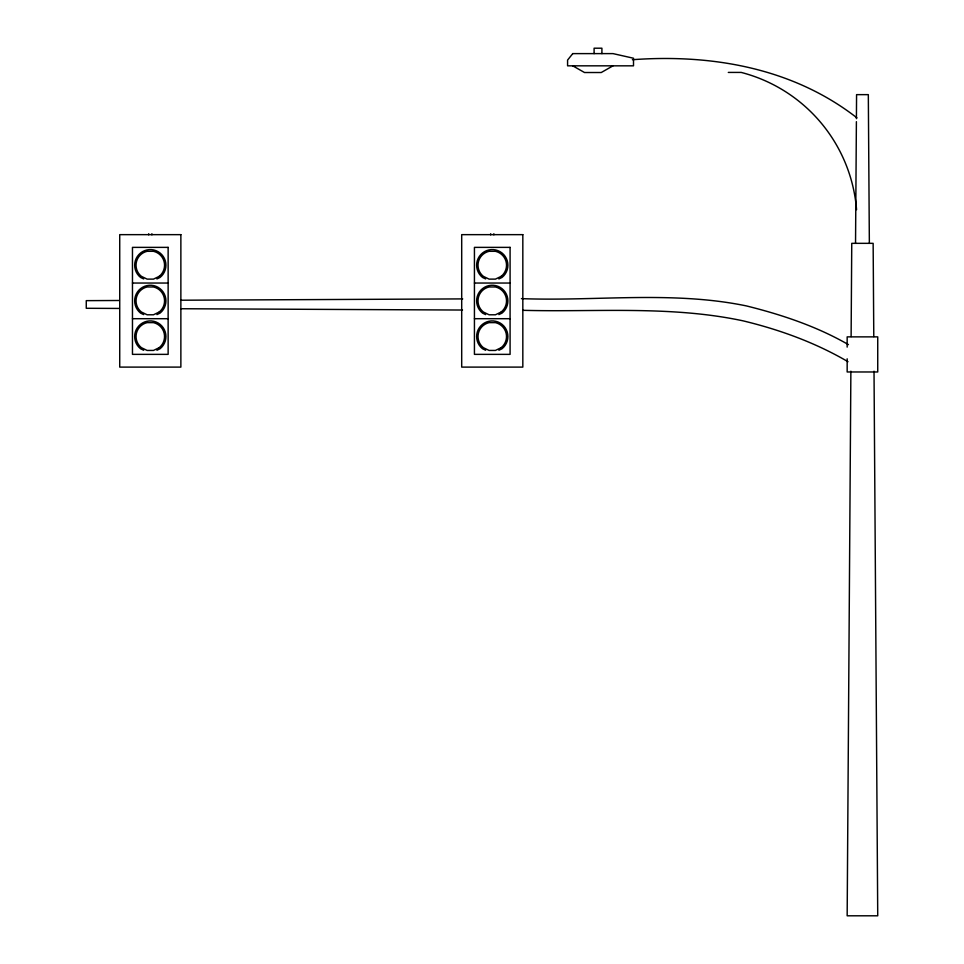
<?xml version="1.0" encoding="UTF-8"?>
<svg xmlns="http://www.w3.org/2000/svg" width="964" height="964" viewBox="0 0 964 964"><rect width="100%" height="100%" fill="white"/><g stroke="black" fill="none" stroke-linecap="round" stroke-linejoin="round"><path stroke-width="1.45" d="M850.875 371.212L847.163 915.8L877.734 915.8L874.023 371.212M851.116 336.605L851.754 243.338L873.143 243.338L873.782 336.605M855.538 243.338L856.394 121.681M856.406 118.68L856.574 94.641L868.323 94.641L869.359 243.338M612.996 65.829L601.247 72.517L584.509 72.517L572.749 65.829M156.915 278.945L160.048 277.439A15.641 15.641 0 0 0 161.759 254.58A15.641 15.641 0 0 0 138.84 254.58A15.641 15.641 0 0 0 140.551 277.439L143.684 278.945M156.915 314.601L160.048 313.095A15.641 15.641 0 0 0 161.759 290.236A15.641 15.641 0 0 0 138.84 290.236A15.641 15.641 0 0 0 140.551 313.095L143.684 314.601M156.915 350.269L160.048 348.751A15.641 15.641 0 0 0 161.759 325.892A15.641 15.641 0 0 0 138.84 325.892A15.641 15.641 0 0 0 140.551 348.751L143.684 350.269M498.882 278.945L502.015 277.439A15.641 15.641 0 0 0 503.726 254.58A15.641 15.641 0 0 0 480.795 254.58A15.641 15.641 0 0 0 482.518 277.439L485.651 278.945M498.882 314.601L502.015 313.095A15.641 15.641 0 0 0 503.726 290.236A15.641 15.641 0 0 0 480.795 290.236A15.641 15.641 0 0 0 482.518 313.095L485.651 314.601M498.882 350.269L502.015 348.751A15.641 15.641 0 0 0 503.726 325.892A15.641 15.641 0 0 0 480.795 325.892A15.641 15.641 0 0 0 482.518 348.751L485.651 350.269M632.396 59.708C711.733 53.912 792.938 67.986 856.96 117.873M119.391 300.491L86.266 300.648L86.266 308.287L119.379 308.444M181.136 300.214L462.72 298.9M521.44 298.635C596.306 301.419 672.426 290.598 746.401 305.913C781.78 314.698 816.725 326.362 848.428 344.63M728.302 72.421L741.196 72.421A154.481 154.481 0 0 1 856.562 209.706M132.466 283.042L168.134 283.042M474.433 283.042L510.089 283.042M132.466 318.698L168.134 318.698M474.433 318.698L510.089 318.698M181.075 308.733L462.491 310.034M522.681 310.312C596.162 312.264 670.631 305.359 743.111 320.855C779.731 329.676 815.411 342.654 847.995 361.705M847.163 347.112L847.163 336.87L877.734 336.87L877.734 371.971L847.163 371.971L847.163 358.813M601.91 53.61L601.91 48.2L594.101 48.2L594.101 53.61M493.857 233.782L493.857 234.842M490.676 233.782L490.676 234.842M151.89 233.782L151.89 234.842M148.709 233.782L148.709 234.842M572.749 53.61L567.579 60.093L567.579 65.829L633.505 65.829L633.505 58.238L612.996 53.61L572.749 53.61M159.193 276.367L153.469 279.114L147.131 279.114L141.407 276.367A14.267 14.267 0 0 1 147.131 251.303L153.469 251.303A14.267 14.267 0 0 1 159.193 276.367M159.193 312.023L153.469 314.782L147.131 314.782L141.407 312.023A14.267 14.267 0 0 1 147.131 286.959L153.469 286.959A14.267 14.267 0 0 1 159.193 312.023M159.193 347.679L153.469 350.438L147.131 350.438L141.407 347.679A14.267 14.267 0 0 1 147.131 322.627L153.469 322.627A14.267 14.267 0 0 1 159.193 347.679M501.159 276.367L495.436 279.114L489.085 279.114L483.374 276.367A14.267 14.267 0 0 1 489.085 251.303L495.436 251.303A14.267 14.267 0 0 1 501.159 276.367M501.159 312.023L495.436 314.782L489.085 314.782L483.374 312.023A14.267 14.267 0 0 1 489.085 286.959L495.436 286.959A14.267 14.267 0 0 1 501.159 312.023M501.159 347.679L495.436 350.438L489.085 350.438L483.374 347.679A14.267 14.267 0 0 1 489.085 322.627L495.436 322.627A14.267 14.267 0 0 1 501.159 347.679M180.87 234.65L119.729 234.65L119.729 367.103L180.87 367.103L180.87 234.65M522.825 234.65L461.696 234.65L461.696 367.103L522.825 367.103L522.825 234.65M168.134 247.374L132.466 247.374L132.466 354.366L168.134 354.366L168.134 247.374M510.089 247.374L474.433 247.374L474.433 354.366L510.089 354.366L510.089 247.374"/></g></svg>
